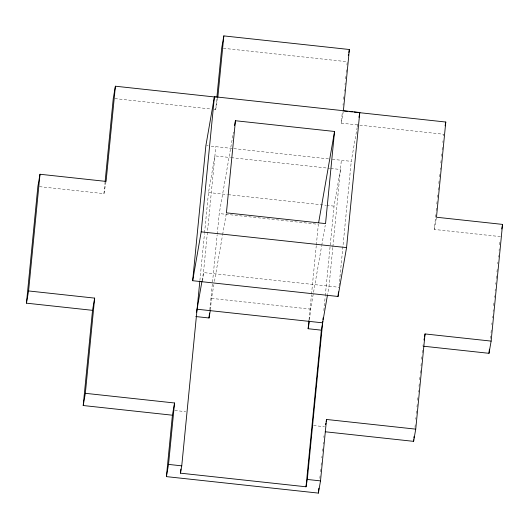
<?xml version="1.0" encoding="UTF-8"?>
<svg xmlns="http://www.w3.org/2000/svg" width="529" height="529" viewBox="0 0 529 529"><rect width="100%" height="100%" fill="white"/><g stroke="black" fill="none" stroke-linecap="round" stroke-linejoin="round"><path stroke-width="0.4" stroke-dasharray="2.65 1.98" d="M39.503 186.644L103.948 193.634L105.073 182.141M214.053 109.358L215.687 109.536L216.811 98.07M199.896 280.456L204.478 233.613M204.564 232.793L208.505 192.523L214.9 155.876L230.492 157.569M202.647 281.018L215.799 146.665M209.821 309.763L217.148 234.942M217.227 234.122L219.237 213.564L233.468 132.032M210.377 309.835L211.501 298.369L213.895 284.655M309.022 319.681L311.436 295.017M311.515 294.197L316.263 245.687M316.342 244.867L318.352 224.316L219.237 213.564M309.571 319.761L310.616 309.115L321.599 246.197M357.624 124.923L341.238 123.145L342.362 111.679M343.004 105.132L343.162 103.492M343.559 99.399L343.883 96.119M344.366 91.206L344.524 89.566M345.007 84.653L345.166 83.02M345.563 78.92L345.807 76.467M346.204 72.374L346.528 69.094M346.925 65.001L347.169 62.541M323.834 310.503L325.203 296.531M325.282 295.711L334.05 206.131L340.445 169.485L330.599 168.42M332.807 247.559L329.025 286.189L327.636 294.15M332.886 246.739L341.35 160.274M319.827 478.361L320.065 475.902M320.468 471.808L320.706 469.355M321.11 465.256L321.348 462.802M321.83 457.889L321.989 456.249M322.472 451.336L322.71 448.876M323.193 443.963L323.351 442.33M323.834 437.417L323.993 435.777M339.096 285.627L339.42 282.354M339.499 281.54L351.263 161.352L357.135 127.707M414.967 427.399L415.285 424.119M415.768 419.193L415.933 417.553M416.33 413.447L416.574 410.987M416.971 406.88L417.216 404.421M417.619 400.321L417.936 397.034M418.419 392.108L418.578 390.468M418.981 386.368L419.226 383.902M419.623 379.802L419.867 377.336M420.271 373.236L420.588 369.95M420.991 365.85L421.229 363.383M421.633 359.284L421.871 356.817M422.274 352.717L422.519 350.258M500.421 236.615L434.342 229.454L435.784 214.681M436.187 210.575L436.432 208.115M436.828 204.009L437.073 201.549M437.47 197.443L437.714 194.983M438.197 190.056L438.435 187.597M438.839 183.49L439.077 181.03M439.48 176.924L439.725 174.464M440.201 169.538L440.366 167.898M440.849 162.972L441.087 160.512M441.49 156.412L441.728 153.946M442.132 149.846L442.37 147.379M442.852 142.46L443.018 140.813M443.5 135.893L443.659 134.247L358.444 125.009M490.443 338.52L490.687 336.054M491.005 332.767L491.329 329.481M491.811 324.548L491.97 322.908M492.453 317.975L492.618 316.335M493.101 311.402L493.259 309.756M493.663 305.65L493.98 302.363M494.463 297.43L494.628 295.79M495.111 290.857L495.27 289.211M495.752 284.285L495.911 282.638M496.314 278.532L496.638 275.239M496.962 271.952L497.28 268.666M497.763 263.74L497.928 262.093M498.404 257.16L498.569 255.52M499.052 250.587L499.211 248.941M499.614 244.834L499.938 241.548M103.948 193.634L105.945 182.181M215.687 109.536L217.69 98.083M202.085 280.542L203.473 272.574L338.937 287.26M214.457 281.428L222.478 235.451M222.623 234.645L226.28 213.67M341.238 123.145L343.235 111.692M321.738 245.39L325.256 225.222M357.273 126.907L357.69 124.507M434.342 229.454L436.339 218.001M422.916 346.151L423.187 344.624M223.344 48.291L347.249 61.728M114.905 98.606L210.773 109M206.654 145.673L208.175 145.839M211.223 146.169L233.031 148.53M233.851 148.623L329.038 158.938M332.324 159.295L351.263 161.352M231.312 157.655L329.779 168.334M208.505 192.523L227.377 194.566M228.197 194.659L325.844 205.245M326.664 205.331L334.05 206.131M211.501 298.369L310.616 309.115M174.821 410.484L185.705 411.668M313.585 425.534L324.469 426.711"/><path stroke-width="0.79" d="M26.45 303.163L28.579 290.95L94.658 298.118L92.529 310.331L26.45 303.163L37.87 186.466L40.006 174.253L106.084 181.414L115.401 86.214L215.363 97.052M28.579 290.95L40.006 174.253M83.212 405.531L85.341 393.318L174.55 402.986L172.414 415.205L83.212 405.531L92.529 310.331M105.152 181.321L113.266 98.427L115.401 86.214M85.341 393.318L94.658 298.118M358.94 112.617L445.788 122.034L436.471 217.234L502.55 224.402L491.13 341.099L425.051 333.938L415.734 429.138L326.525 419.464L320.514 480.887L318.385 493.101L166.404 476.622L172.414 415.205M166.404 476.622L168.533 464.409L174.55 402.986M192.662 280.714L205.887 145.587L214.417 96.728L359.786 112.492L346.561 247.612L338.038 296.471L192.662 280.714L201.192 231.854L214.417 96.728M216.89 97.25L221.697 48.113L223.833 35.899L349.378 49.508L343.367 110.931M322.789 321.189L307.303 479.453L306.02 486.786L180.475 473.171L180.872 469.078M180.475 473.171L181.751 465.844L199.817 281.276M217.822 97.316L223.833 35.899M195.803 316.547L209.015 317.982L209.497 313.049M235.438 120.731L226.419 212.863L325.54 223.608L334.553 131.476L235.438 120.731L234.592 125.578M327.497 294.951L321.348 330.162L308.136 328.727L308.936 320.508M306.02 486.786L321.348 330.162M322.948 319.542L323.113 317.903M318.385 493.101L318.861 488.188M338.038 296.471L338.487 291.869M325.216 431.77L413.599 441.351L413.764 439.711M413.923 438.072L414.081 436.432M423.736 346.237L488.994 353.312L489.398 349.206M196.57 312.15L201.946 281.335M209.015 317.982L210.297 310.655M318.637 222.696L334.553 131.476M348.313 55.618L348.578 54.09M348.849 52.563L349.378 49.508M308.136 328.727L309.412 321.401M358.946 117.293L359.231 115.692M359.508 114.092L359.786 112.492M325.633 424.595L325.89 423.134M326.142 421.666L326.525 419.464M445.12 125.849L445.788 122.034M423.987 340.041L424.251 338.514M424.516 336.993L425.051 333.938M413.599 441.351L415.734 429.138M501.75 228.984L502.55 224.402M488.994 353.312L491.13 341.099M344.187 111.017L347.467 111.374M349.107 111.553L352.38 111.91M354.02 112.088L357.3 112.439M201.192 231.854L346.561 247.612M197.079 309.22L322.63 322.829M168.533 464.409L181.751 465.844M307.303 479.453L320.514 480.887"/></g></svg>
